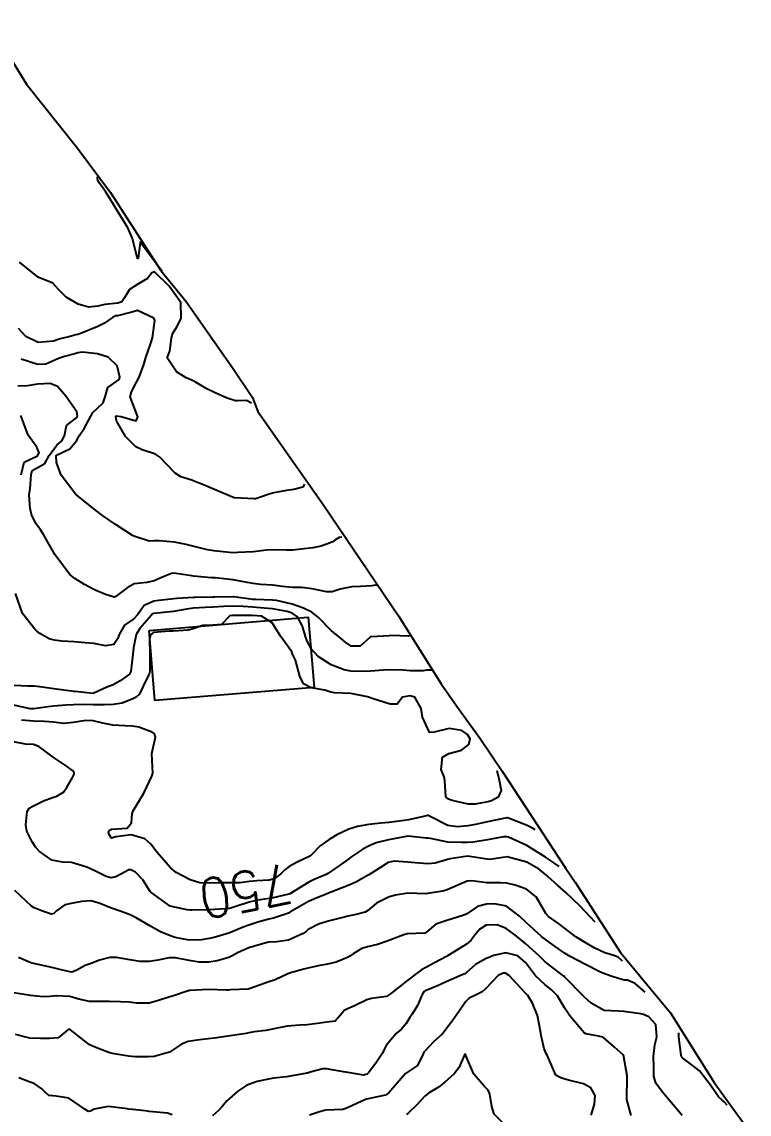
# Model space of a CAD drawing. Header units: metres. Extents: x 298520 to 308411, y 7433745 to 7450750.
# Drawn here: x 304654.3 to 304727.8, y 7439742.6 to 7439853 of the extents above; entities that cross this region are included whole.
import ezdxf
from ezdxf.enums import TextEntityAlignment as Align

# ---------------------------------------------------------------- set-up
doc = ezdxf.new("R2010")
doc.units = ezdxf.units.M
doc.header["$LTSCALE"] = 10
for name, color, linetype in [('Area', 45, 'Continuous'), ('Cotas', 45, 'Continuous'), ('Curvas de Nivel 1m', 11, 'Continuous'), ('Curvas de Nivel 5m', 15, 'Continuous'), ('Edificações', 30, 'Continuous')]:
    doc.layers.add(name, color=color, linetype=linetype)
doc.styles.add('Style-STANDARD', font='STANDARD.shx')

msp = doc.modelspace()

# ---------------------------------------------------------------- linework, layer by layer
at = {"layer": 'Area'}
msp.add_polyline3d([(304650.86, 7439853.02, 762.47), (304654.79, 7439846.74, 763.35), (304659.93, 7439840.26, 764.23), (304663.26, 7439835.78, 764.82), (304668.36, 7439827.91, 765.16), (304670.9, 7439824.76, 756.87), (304675.71, 7439817.94, 758.02), (304677.63, 7439815.05, 757.85), (304678.17, 7439813.66, 757.74), (304684.75, 7439804.26, 756.33), (304692.37, 7439792.99, 754.42), (304696.67, 7439786.13, 759.5), (304698.23, 7439783.9, 752.06), (304700.64, 7439780.59, 752.28), (304702.84, 7439777.32, 771.16), (304709.29, 7439767.46, 764.09), (304710.23, 7439766.08, 768.34), (304714.82, 7439758.97, 761.44), (304719.87, 7439752.87, 767.02), (304724.26, 7439745.84, 747.85), (304727.81, 7439740.96, 746.14)], dxfattribs=at)
at = {"layer": 'Curvas de Nivel 1m', "flags": 128}
for points, elevation in [([(304668.49, 7439827.8), (304666.41, 7439830.6), (304666.25, 7439830.77), (304666.06, 7439829.1), (304666.01, 7439829.11), (304665.96, 7439829.21), (304665.49, 7439831.12), (304665.01, 7439832.21), (304662.76, 7439835.89), (304662.15, 7439836.72), (304661.99, 7439836.99), (304661.95, 7439837.15), (304661.95, 7439837.35)], 759), ([(304677.53, 7439814.49), (304677, 7439814.75), (304676.14, 7439814.73), (304675.89, 7439814.74), (304675.06, 7439815), (304673.9, 7439815.49), (304672.94, 7439815.98), (304671.91, 7439816.58), (304671.61, 7439816.73), (304670.9, 7439817.05), (304669.92, 7439817.66), (304668.98, 7439819.07), (304669.26, 7439819.76), (304669.44, 7439821.07), (304669.53, 7439821.51), (304669.97, 7439822.2), (304670.41, 7439823.05), (304670.39, 7439824.67), (304669.21, 7439826.3), (304667.7, 7439827.77), (304667.46, 7439827.67), (304666.99, 7439827.1), (304666.03, 7439826.52), (304665.18, 7439825.96), (304664.69, 7439825.12), (304664.42, 7439824.72), (304664, 7439824.59), (304662.7, 7439824.45), (304662, 7439824.29), (304661.03, 7439824.19), (304660, 7439824.49), (304658.77, 7439825.19), (304658.02, 7439825.99), (304657.43, 7439826.61), (304656.03, 7439827.19), (304655.95, 7439827.23), (304654.06, 7439828.75)], 758), ([(304682.86, 7439806.29), (304682.69, 7439806), (304681.78, 7439805.76), (304681.05, 7439805.66), (304679.78, 7439805.42), (304679.4, 7439805.32), (304678.31, 7439804.95), (304677.91, 7439804.82), (304677.77, 7439804.81), (304675.84, 7439804.92), (304675.77, 7439804.93), (304675.59, 7439804.99), (304673.78, 7439805.75), (304672.51, 7439806.3), (304671.79, 7439806.59), (304671.47, 7439806.71), (304670.38, 7439807.05), (304669.8, 7439807.41), (304668.22, 7439809.08), (304667.83, 7439809.35), (304666.48, 7439809.76), (304665.83, 7439810.09), (304664.78, 7439811.12), (304663.86, 7439812.7), (304663.8, 7439813.13), (304663.82, 7439813.18), (304663.86, 7439813.22), (304664.31, 7439813.13), (304665.86, 7439812.7), (304666.04, 7439813.11), (304665.87, 7439813.56), (304665.26, 7439815.12), (304665.39, 7439815.62), (304665.91, 7439816.61), (304666.15, 7439817.11), (304666.64, 7439818.39), (304666.85, 7439819.1), (304667.32, 7439820.46), (304667.5, 7439821.09), (304667.73, 7439822.83), (304667.64, 7439823.09), (304665.99, 7439823.87), (304665.42, 7439823.69), (304663.99, 7439823.33), (304663.82, 7439823.3), (304663.48, 7439823.14), (304662.58, 7439822.55), (304661.97, 7439822.24), (304660.35, 7439821.55), (304659.97, 7439821.44), (304659.75, 7439821.4), (304659.05, 7439821.19), (304658.17, 7439820.99), (304657.96, 7439820.92), (304657.5, 7439820.74), (304655.96, 7439820.62), (304654.71, 7439821.24), (304653.97, 7439822.04)], 757), ([(304686.65, 7439800.95), (304686.36, 7439800.9), (304685.95, 7439800.63), (304685.72, 7439800.47), (304684.57, 7439800.03), (304683.71, 7439799.87), (304682.54, 7439799.73), (304681.71, 7439799.65), (304681.01, 7439799.63), (304679.71, 7439799.66), (304679.02, 7439799.64), (304677.71, 7439799.48), (304676.12, 7439799.4), (304675.71, 7439799.38), (304675.3, 7439799.4), (304673.71, 7439799.57), (304673.07, 7439799.66), (304671.71, 7439800), (304670.9, 7439800.22), (304669.72, 7439800.44), (304668.2, 7439800.59), (304667.72, 7439800.57), (304667.19, 7439800.56), (304665.72, 7439801), (304665.5, 7439801.11), (304663.73, 7439802.26), (304662.47, 7439803.14), (304661.75, 7439803.67), (304659.85, 7439805.18), (304659.81, 7439805.22), (304659.77, 7439805.26), (304658.28, 7439807.2), (304657.81, 7439808.5), (304657.79, 7439809.2), (304657.82, 7439809.24), (304659.15, 7439809.87), (304659.84, 7439810.68), (304660.11, 7439811.18), (304660.6, 7439811.92), (304661.29, 7439813.16), (304661.48, 7439813.55), (304661.87, 7439813.92), (304662.51, 7439814.52), (304662.73, 7439815.14), (304662.98, 7439816.06), (304663.91, 7439816.7), (304664.15, 7439816.89), (304664.21, 7439817.13), (304663.93, 7439818.27), (304663.03, 7439819.14), (304661.95, 7439819.46), (304660.42, 7439819.65), (304659.95, 7439819.56), (304659.65, 7439819.48), (304658.6, 7439819.19), (304658.1, 7439819.04), (304657.94, 7439818.98), (304656.72, 7439818.43), (304655.93, 7439818.39), (304654.24, 7439818.95)], 756), ([(304654.23, 7439807.25), (304654.54, 7439808.52), (304655.82, 7439809.14), (304655.88, 7439809.17), (304655.93, 7439809.23), (304656.06, 7439809.46), (304655.83, 7439810.06), (304654.95, 7439811.24), (304654.39, 7439812.71), (304654.22, 7439813.25)], 754), ([(304693.5, 7439790.92), (304693.43, 7439790.95), (304691.6, 7439791), (304691.42, 7439790.99), (304689.6, 7439790.89), (304689.54, 7439790.88), (304689.46, 7439790.82), (304688.49, 7439789.93), (304687.59, 7439789.94), (304687.05, 7439790.3), (304686.42, 7439790.86), (304685.94, 7439791.2), (304685.61, 7439791.47), (304684.26, 7439792.88), (304683.63, 7439793.36), (304682.78, 7439793.76), (304681.64, 7439794.19), (304680.04, 7439794.55), (304679.65, 7439794.58), (304677.97, 7439794.64), (304677.65, 7439794.66), (304675.72, 7439794.92), (304675.65, 7439794.92), (304673.76, 7439794.9), (304673.65, 7439794.9), (304671.83, 7439794.86), (304671.65, 7439794.86), (304669.96, 7439794.74), (304669.65, 7439794.71), (304668.16, 7439794.56), (304667.64, 7439794.49), (304666.68, 7439794.05), (304665.99, 7439793.1), (304665.62, 7439792.7), (304664.68, 7439792.05), (304664.14, 7439791.12), (304664.01, 7439790.71), (304663.59, 7439790.09), (304662.76, 7439789.97), (304661.59, 7439790.19), (304660.72, 7439790.28), (304659.59, 7439790.37), (304658.35, 7439790.44), (304657.6, 7439790.53), (304657.08, 7439790.69), (304656.13, 7439791.22), (304655.83, 7439791.45), (304655.61, 7439791.66), (304654.38, 7439793.24), (304653.65, 7439795.25)], 754), ([(304695.72, 7439787.51), (304695.19, 7439787.5), (304694.87, 7439787.45), (304693.56, 7439787.44), (304692.84, 7439787.51), (304691.56, 7439787.56), (304690.86, 7439787.51), (304689.56, 7439787.42), (304689, 7439787.39), (304687.56, 7439787.41), (304686.87, 7439787.54), (304685.57, 7439788.04), (304684.26, 7439788.88), (304683.59, 7439789.62), (304683.15, 7439790.44), (304682.99, 7439790.9), (304682.66, 7439791.95), (304682.15, 7439792.91), (304681.63, 7439793.28), (304681.13, 7439793.43), (304679.63, 7439793.7), (304678.8, 7439793.78), (304677.64, 7439793.87), (304676.67, 7439793.95), (304675.64, 7439793.98), (304674.69, 7439793.95), (304673.64, 7439793.89), (304672.82, 7439793.84), (304671.63, 7439793.77), (304670.99, 7439793.69), (304669.63, 7439793.45), (304669.29, 7439793.41), (304667.63, 7439793.25), (304667.51, 7439793.2), (304667.4, 7439793.08), (304666.23, 7439791.72), (304665.86, 7439791.11), (304665.59, 7439789.77), (304665.53, 7439789.16), (304665.53, 7439789.11), (304665.31, 7439787.36), (304665.17, 7439787.11), (304664.25, 7439786.42), (304663.54, 7439786.04), (304662.88, 7439785.8), (304661.53, 7439785.15), (304659.71, 7439785.35), (304659.53, 7439785.37), (304659.32, 7439785.4), (304657.54, 7439785.63), (304656.13, 7439785.81), (304655.54, 7439785.89), (304654.87, 7439785.9), (304653.54, 7439785.96)], 753), ([(304702.3, 7439777.38), (304702.56, 7439776.41), (304702.74, 7439775.34), (304702.43, 7439774.66), (304701.76, 7439774.32), (304701.41, 7439774.21), (304700.12, 7439773.98), (304699.4, 7439773.96), (304697.79, 7439774.33), (304697.41, 7439774.46), (304697.15, 7439774.72), (304697.06, 7439776.36), (304697, 7439776.73), (304696.69, 7439777.48), (304696.81, 7439778.73), (304697.47, 7439779.08), (304698.75, 7439779.43), (304699.48, 7439780), (304699.62, 7439780.56), (304699.34, 7439781), (304698.79, 7439781.41), (304697.49, 7439781.61), (304695.99, 7439781.25), (304695.49, 7439781.22), (304694.79, 7439782.76), (304694.66, 7439783.62), (304694.01, 7439784.77), (304693.53, 7439784.9), (304692.78, 7439784.78), (304692.25, 7439784.07), (304691.52, 7439784.09), (304689.72, 7439784.63), (304689.53, 7439784.72), (304689.24, 7439784.82), (304687.54, 7439785.14), (304685.9, 7439785.23), (304685.54, 7439785.3), (304684.92, 7439785.5), (304683.54, 7439785.71), (304682.77, 7439786.12), (304682.39, 7439786.91), (304681.96, 7439788.53), (304681.76, 7439788.92), (304681.71, 7439789.04), (304681.59, 7439789.35), (304680.46, 7439790.93), (304679.62, 7439792.28), (304678.53, 7439792.95), (304677.62, 7439793.04), (304677.54, 7439793.05), (304675.62, 7439793.04), (304675.58, 7439793.04), (304675.34, 7439792.99), (304674.47, 7439792.14), (304673.61, 7439792.07), (304672.6, 7439792.01), (304671.61, 7439791.68), (304671.1, 7439791.55), (304669.61, 7439791.46), (304669.21, 7439791.46), (304667.61, 7439791.33), (304667.31, 7439791.08), (304667.22, 7439790.71), (304667.24, 7439789.09), (304667.25, 7439787.39), (304667.17, 7439787.09), (304666.73, 7439786.27), (304666.18, 7439785.1), (304665.87, 7439784.77), (304665.53, 7439784.6), (304664.45, 7439784.19), (304663.52, 7439784.03), (304662.66, 7439784), (304661.52, 7439784.02), (304660.64, 7439784.04), (304659.52, 7439784), (304658.74, 7439783.96), (304657.51, 7439783.86), (304656.93, 7439783.79), (304655.51, 7439783.59), (304655.14, 7439783.6), (304653.51, 7439783.96)], 752), ([(304706.2, 7439771.37), (304705.91, 7439771.55), (304705.37, 7439771.82), (304703.48, 7439772.55), (304703.38, 7439772.58), (304703.31, 7439772.58), (304701.38, 7439772.17), (304700.14, 7439771.92), (304699.37, 7439771.79), (304698.33, 7439771.67), (304697.37, 7439771.83), (304695.5, 7439772.75), (304695.38, 7439772.81), (304695.32, 7439772.82), (304695.08, 7439772.75), (304693.38, 7439772.4), (304692.93, 7439772.33), (304691.38, 7439772.11), (304690.6, 7439772.04), (304689.37, 7439771.93), (304688.24, 7439771.7), (304687.37, 7439771.43), (304686.15, 7439770.86), (304685.36, 7439770.41), (304684.46, 7439769.77), (304683.6, 7439768.89), (304683.47, 7439768.76), (304683.34, 7439768.69), (304682.14, 7439768.1), (304681.32, 7439767.67), (304680.89, 7439767.35), (304680.49, 7439766.93), (304679.82, 7439766.42), (304679.31, 7439766.28), (304678.04, 7439766.22), (304677.3, 7439766.14), (304676.36, 7439766.03), (304675.3, 7439766.03), (304674.28, 7439766.02), (304673.3, 7439765.97), (304672.3, 7439766.02), (304671.31, 7439766.32), (304669.9, 7439767.05), (304669.32, 7439767.52), (304667.99, 7439769.07), (304667.35, 7439769.93), (304666.73, 7439770.46), (304665.36, 7439770.88), (304663.8, 7439770.68), (304663.36, 7439770.52), (304663.12, 7439770.89), (304663.07, 7439771.13), (304663.16, 7439771.34), (304663.37, 7439771.43), (304664.95, 7439771.53), (304665.38, 7439772.08), (304665.46, 7439773.04), (304665.48, 7439773.11), (304665.57, 7439773.28), (304666.65, 7439775.09), (304667.43, 7439776.81), (304667.51, 7439777), (304667.53, 7439777.08), (304667.46, 7439779.08), (304667.81, 7439780.74), (304667.72, 7439781.08), (304667.48, 7439781.25), (304666.13, 7439781.74), (304665.49, 7439781.85), (304664.73, 7439781.88), (304663.49, 7439781.95), (304662.48, 7439782.15), (304661.5, 7439782.4), (304660.76, 7439782.43), (304659.49, 7439782.21), (304658.55, 7439782.13), (304657.49, 7439782.25), (304656.61, 7439782.33), (304655.49, 7439782.35), (304654.28, 7439782.46)], 751), ([(304712.25, 7439762.06), (304710.74, 7439763.65), (304709.3, 7439765.06), (304708.47, 7439765.76), (304707.5, 7439766.61), (304707.32, 7439766.78), (304706.53, 7439767.42), (304705.34, 7439768.12), (304703.34, 7439768.65), (304701.62, 7439768.39), (304701.34, 7439768.4), (304699.34, 7439768.7), (304697.6, 7439768.46), (304697.34, 7439768.39), (304696.07, 7439768.01), (304695.33, 7439767.95), (304694.06, 7439768.03), (304693.33, 7439768.1), (304691.93, 7439768.2), (304691.33, 7439768.06), (304690.55, 7439767.58), (304689.36, 7439766.82), (304689.33, 7439766.8), (304689.31, 7439766.79), (304688.06, 7439766.08), (304687.3, 7439765.75), (304685.48, 7439765.05), (304685.29, 7439764.97), (304685.22, 7439764.94), (304685.05, 7439764.87), (304683.8, 7439764.37), (304683.29, 7439764.14), (304681.39, 7439763.04), (304681.27, 7439762.96), (304681.24, 7439762.95), (304681.15, 7439762.92), (304679.75, 7439762.45), (304679.26, 7439762.34), (304678.15, 7439762.06), (304677.25, 7439761.75), (304676.69, 7439761.53), (304675.4, 7439760.99), (304675.24, 7439760.93), (304673.75, 7439760.5), (304673.24, 7439760.38), (304672.47, 7439760.26), (304671.23, 7439760.21), (304669.79, 7439760.5), (304669.24, 7439760.69), (304668.32, 7439761.07), (304667.25, 7439761.66), (304665.87, 7439762.5), (304665.27, 7439762.8), (304664.34, 7439763.12), (304663.28, 7439763.5), (304662.12, 7439763.98), (304661.28, 7439764.19), (304660.32, 7439764.14), (304659.28, 7439763.94), (304658.66, 7439763.81), (304657.82, 7439763.19), (304657.55, 7439762.92), (304657.27, 7439762.85), (304656.21, 7439763.22), (304655.55, 7439763.5), (304655.28, 7439763.67), (304653.61, 7439765.25)], 749), ([(304715, 7439758.12), (304714.57, 7439758.5), (304714.13, 7439758.69), (304713.23, 7439758.94), (304712.15, 7439759.46), (304711.24, 7439759.98), (304710.3, 7439760.57), (304709.25, 7439761.37), (304708.56, 7439761.9), (304707.54, 7439762.61), (304707.27, 7439762.93), (304706.29, 7439764.62), (304705.3, 7439765.38), (304704.15, 7439765.8), (304703.31, 7439765.99), (304702.67, 7439766.02), (304701.31, 7439766.03), (304699.8, 7439766.21), (304699.31, 7439766.18), (304698.36, 7439765.77), (304697.3, 7439765.3), (304696.86, 7439765.17), (304695.29, 7439764.93), (304695.13, 7439764.92), (304693.3, 7439764.98), (304692.08, 7439764.79), (304691.48, 7439764.6), (304691.29, 7439764.53), (304690.15, 7439763.95), (304689.27, 7439763.23), (304689.01, 7439763.07), (304688.08, 7439762.83), (304687.41, 7439762.69), (304687.26, 7439762.66), (304687, 7439762.59), (304685.26, 7439762.16), (304684.28, 7439761.86), (304683.25, 7439761.31), (304683.03, 7439761.11), (304682.75, 7439760.9), (304681.24, 7439760.23), (304680.09, 7439760.07), (304679.23, 7439760.01), (304678.38, 7439759.8), (304677.23, 7439759.44), (304676.16, 7439758.98), (304675.57, 7439758.64), (304675.22, 7439758.49), (304674.06, 7439758.15), (304673.21, 7439758.02), (304672.22, 7439758.01), (304671.21, 7439758.16), (304669.83, 7439758.44), (304669.21, 7439758.45), (304668.06, 7439758.22), (304667.21, 7439758.07), (304666.23, 7439758.08), (304665.21, 7439758.24), (304663.87, 7439758.46), (304663.21, 7439758.47), (304662.16, 7439758.19), (304661.2, 7439757.83), (304660.71, 7439757.65), (304659.78, 7439757.17), (304659.37, 7439757), (304659.19, 7439757.01), (304658.42, 7439757.19), (304657.2, 7439757.49), (304656.86, 7439757.55), (304655.2, 7439757.93), (304653.98, 7439758.47)], 748), ([(304717.31, 7439754.96), (304716.29, 7439755.85), (304715.51, 7439756.18), (304715.19, 7439756.2), (304714.08, 7439756.52), (304713.2, 7439756.82), (304712.72, 7439757.02), (304711.21, 7439757.79), (304709.73, 7439758.57), (304709.23, 7439758.88), (304708.21, 7439759.57), (304707.24, 7439760.29), (304706.84, 7439760.61), (304705.26, 7439762), (304704.61, 7439762.64), (304703.28, 7439763.65), (304702.06, 7439763.89), (304701.28, 7439763.86), (304700.35, 7439763.62), (304699.27, 7439762.88), (304699.16, 7439762.81), (304698.88, 7439762.71), (304697.26, 7439762.21), (304696.15, 7439761.85), (304695.25, 7439761.07), (304695.05, 7439760.94), (304693.24, 7439760.87), (304692.91, 7439760.78), (304691.24, 7439760.11), (304690.26, 7439759.78), (304689.23, 7439759.55), (304688.68, 7439759.38), (304687.8, 7439758.83), (304687.46, 7439758.6), (304687.22, 7439758.47), (304686.07, 7439758.01), (304685.21, 7439757.8), (304684.42, 7439757.66), (304683.2, 7439757.4), (304682.79, 7439757.3), (304681.47, 7439756.92), (304681.19, 7439756.81), (304679.9, 7439756.22), (304679.18, 7439755.98), (304678.43, 7439755.7), (304677.18, 7439755.27), (304675.38, 7439755.2), (304675.17, 7439755.19), (304674.98, 7439755.18), (304673.18, 7439755.25), (304671.26, 7439755.13), (304671.17, 7439755.12), (304671.11, 7439755.11), (304670.93, 7439755.04), (304669.63, 7439754.6), (304669.17, 7439754.47), (304668.11, 7439754.12), (304667.16, 7439753.86), (304665.92, 7439753.86), (304665.16, 7439753.96), (304664.29, 7439753.99), (304663.16, 7439754.04), (304662.05, 7439754.04), (304661.16, 7439754.04), (304660.05, 7439754.28), (304659.17, 7439754.52), (304657.77, 7439754.6), (304657.17, 7439754.53), (304656.45, 7439754.5), (304655.17, 7439754.64), (304653.5, 7439754.92)], 747), ([(304721.03, 7439742.51), (304719.4, 7439744.46), (304719.06, 7439744.88), (304718.38, 7439745.78), (304718.19, 7439746.47), (304718.18, 7439747.38), (304718.13, 7439748.47), (304718.28, 7439749.64), (304718.47, 7439750.47), (304718.37, 7439751.7), (304717.66, 7439752.48), (304717.15, 7439752.72), (304716.87, 7439752.77), (304715.15, 7439753.03), (304714.62, 7439753.05), (304713.15, 7439753.12), (304711.86, 7439753.85), (304711.17, 7439754.46), (304711.08, 7439754.56), (304709.19, 7439756.5), (304709.15, 7439756.54), (304709.09, 7439756.58), (304707.21, 7439758.03), (304706.61, 7439758.62), (304705.24, 7439759.87), (304704.3, 7439760.64), (304703.25, 7439761.42), (304702.36, 7439761.77), (304701.25, 7439761.74), (304700.59, 7439761.35), (304700.06, 7439760.69), (304699.71, 7439760.22), (304699.23, 7439759.83), (304697.48, 7439758.73), (304697.32, 7439758.63), (304697.22, 7439758.57), (304696.02, 7439757.93), (304695.2, 7439757.51), (304694.71, 7439757.24), (304694.07, 7439756.76), (304693.57, 7439756.39), (304693.19, 7439756.1), (304691.57, 7439754.79), (304691.17, 7439754.55), (304689.65, 7439754.33), (304689.17, 7439754.21), (304687.92, 7439753.59), (304687.16, 7439753.25), (304686.88, 7439753.12), (304686.67, 7439752.85), (304685.96, 7439752.04), (304685.14, 7439751.93), (304684.2, 7439751.82), (304683.13, 7439751.66), (304682.4, 7439751.64), (304681.13, 7439751.55), (304680.6, 7439751.45), (304679.13, 7439751.14), (304678.96, 7439751.11), (304677.79, 7439750.95), (304677.23, 7439750.85), (304677.12, 7439750.83), (304676.97, 7439750.81), (304675.12, 7439750.53), (304673.79, 7439750.33), (304673.12, 7439750.25), (304672.25, 7439750.16), (304671.11, 7439749.98), (304670.43, 7439749.72), (304669.42, 7439749.06), (304669.24, 7439748.92), (304669.1, 7439748.86), (304667.68, 7439748.48), (304667.09, 7439748.43), (304665.75, 7439748.44), (304665.09, 7439748.49), (304663.43, 7439748.79), (304663.1, 7439748.88), (304662.39, 7439749.14), (304661.45, 7439749.5), (304661.11, 7439749.68), (304659.23, 7439751.18), (304659.12, 7439751.24), (304659.07, 7439751.24), (304658.97, 7439751.18), (304657.96, 7439750.35), (304657.11, 7439750.29), (304656.2, 7439750.3), (304655.11, 7439750.33), (304653.68, 7439750.68)], 746), ([(304711.86, 7439742.55), (304712.17, 7439743.67), (304712.24, 7439744.54), (304711.8, 7439745.29), (304711.06, 7439745.7), (304709.56, 7439746.08), (304709.07, 7439746.21), (304708.78, 7439746.3), (304708.26, 7439746.59), (304707.63, 7439748.07), (304707.41, 7439748.61), (304707.29, 7439748.79), (304707.11, 7439749.25), (304706.78, 7439750.61), (304706.72, 7439751.02), (304706.43, 7439752.62), (304705.93, 7439753.86), (304705.43, 7439754.63), (304705.18, 7439754.92), (304703.56, 7439756.65), (304703.2, 7439756.9), (304702.95, 7439756.9), (304702.46, 7439756.66), (304701.18, 7439755.31), (304700.84, 7439755.02), (304700.22, 7439754.69), (304699.51, 7439754.36), (304699.17, 7439754.02), (304698.27, 7439752.71), (304697.81, 7439752.05), (304697.13, 7439751.15), (304696.94, 7439750.92), (304696.77, 7439750.73), (304695.92, 7439749.94), (304695.11, 7439749.08), (304694.95, 7439748.91), (304694.85, 7439748.75), (304694.29, 7439747.55), (304693.07, 7439746.77), (304691.41, 7439744.79), (304691.05, 7439744.56), (304689.6, 7439744.26), (304689.05, 7439744.11), (304687.71, 7439743.51), (304687.04, 7439743.2), (304686.76, 7439743.13), (304685.03, 7439743.05), (304684.88, 7439743.03), (304684.38, 7439742.88), (304683.39, 7439742.53)], 744), ([(304725.6, 7439743.54), (304725.31, 7439743.85), (304725.05, 7439744.08), (304724.71, 7439744.4), (304723.9, 7439745.58), (304722.78, 7439747.02), (304721.6, 7439747.93), (304721.1, 7439748.29), (304720.98, 7439748.44), (304720.94, 7439748.61), (304720.71, 7439750.44), (304720.7, 7439750.86)], 747), ([(304703.02, 7439741.68), (304702.05, 7439742.66), (304701.8, 7439743.43), (304701.62, 7439744.67), (304701.45, 7439745.07), (304701.06, 7439745.45), (304700, 7439746.69), (304699.16, 7439748.64), (304699.13, 7439748.7), (304699.1, 7439748.72), (304699.07, 7439748.7), (304698.47, 7439747.32), (304698.01, 7439746.72), (304697.06, 7439745.87), (304696.42, 7439745.38), (304695.41, 7439744.75), (304695.19, 7439744.61), (304695.05, 7439744.47), (304694.22, 7439743.58), (304693.39, 7439742.77), (304693.19, 7439742.61)], 743)]:
    msp.add_lwpolyline(points, dxfattribs=dict(at, elevation=elevation))
at = {"layer": 'Curvas de Nivel 5m', "flags": 128}
for points, elevation in [([(304690.17, 7439796.05), (304690.03, 7439796.09), (304689.67, 7439796.03), (304688.54, 7439795.96), (304687.66, 7439795.94), (304686.49, 7439795.69), (304685.66, 7439795.44), (304685.09, 7439795.44), (304683.66, 7439795.73), (304682.61, 7439795.86), (304681.66, 7439795.88), (304680.62, 7439795.98), (304679.66, 7439796.09), (304678.43, 7439796.18), (304677.67, 7439796.26), (304677.08, 7439796.38), (304675.67, 7439796.65), (304673.85, 7439796.83), (304673.67, 7439796.83), (304673.49, 7439796.83), (304671.67, 7439797), (304671.65, 7439797.01), (304671.48, 7439797.03), (304669.68, 7439797.32), (304669.44, 7439797.29), (304668.94, 7439797.07), (304668.05, 7439796.69), (304667.67, 7439796.55), (304666.94, 7439796.37), (304665.66, 7439796.23), (304664.94, 7439795.84), (304664.02, 7439795.13), (304663.81, 7439794.97), (304663.65, 7439794.9), (304662.76, 7439795.14), (304661.66, 7439795.62), (304660.65, 7439796.16), (304659.67, 7439796.76), (304659.17, 7439797.19), (304657.7, 7439799.09), (304657.64, 7439799.2), (304656.94, 7439800.44), (304656.48, 7439801.22), (304656.19, 7439801.68), (304655.73, 7439802.33), (304655.27, 7439803.23), (304655.16, 7439803.83), (304655.04, 7439805.24), (304655.14, 7439805.88), (304655.24, 7439807.24), (304655.35, 7439807.69), (304655.8, 7439807.93), (304656.63, 7439808.4), (304657.08, 7439809.21), (304657.83, 7439810.23), (304658.35, 7439810.68), (304658.6, 7439811.19), (304658.83, 7439812.22), (304659.86, 7439813.03), (304659.94, 7439813.18), (304659.87, 7439813.6), (304658.75, 7439815.19), (304657.9, 7439816.17), (304657.17, 7439816.48), (304655.9, 7439816.4), (304654.89, 7439816.25), (304653.9, 7439816.2)], 755), ([(304708.61, 7439767.66), (304707.62, 7439768.33), (304707.34, 7439768.53), (304707.23, 7439768.61), (304705.35, 7439769.79), (304703.5, 7439770.65), (304703.36, 7439770.68), (304703, 7439770.66), (304701.36, 7439770.38), (304699.91, 7439770.14), (304699.36, 7439770.11), (304698.75, 7439770.1), (304697.36, 7439770.14), (304695.6, 7439770.51), (304695.36, 7439770.54), (304695.16, 7439770.55), (304693.36, 7439770.75), (304693.33, 7439770.74), (304691.36, 7439770.38), (304690.12, 7439770.05), (304689.35, 7439769.74), (304688.76, 7439769.42), (304687.87, 7439768.83), (304687.57, 7439768.61), (304687.34, 7439768.44), (304686.4, 7439767.78), (304685.32, 7439767.02), (304685.22, 7439766.96), (304685.06, 7439766.87), (304683.84, 7439766.35), (304683.3, 7439766.09), (304681.38, 7439764.92), (304681.29, 7439764.88), (304679.7, 7439764.52), (304679.29, 7439764.45), (304677.99, 7439764.24), (304677.28, 7439764.07), (304675.92, 7439763.62), (304675.28, 7439763.44), (304674.88, 7439763.39), (304673.28, 7439763.3), (304671.48, 7439763.25), (304671.28, 7439763.26), (304671.03, 7439763.29), (304669.28, 7439763.66), (304667.35, 7439765.08), (304667.29, 7439765.16), (304666.55, 7439766.33), (304665.8, 7439767.1), (304665.32, 7439767.35), (304665.11, 7439767.32), (304664.74, 7439767.12), (304663.8, 7439766.63), (304663.31, 7439766.53), (304662.82, 7439766.65), (304661.81, 7439767.15), (304661.32, 7439767.4), (304660.89, 7439767.59), (304659.33, 7439768.07), (304658.4, 7439768.12), (304657.33, 7439768.32), (304656.05, 7439769.22), (304655.73, 7439769.6), (304655.35, 7439770.17), (304654.82, 7439771.24), (304654.72, 7439771.89), (304654.83, 7439773.24), (304655.06, 7439773.57), (304655.4, 7439773.77), (304656.5, 7439774.3), (304657.41, 7439774.65), (304657.83, 7439774.78), (304658.5, 7439775.19), (304658.88, 7439775.72), (304659.43, 7439776.65), (304659.6, 7439777.01), (304659.59, 7439777.18), (304659.44, 7439777.38), (304658.8, 7439777.83), (304657.46, 7439778.72), (304656.79, 7439779.21), (304656.03, 7439779.78), (304655.47, 7439780), (304654.67, 7439780.04), (304653.47, 7439780.28)], 750), ([(304715.89, 7439742.5), (304715.45, 7439744.11), (304715.44, 7439744.51), (304715.49, 7439746.09), (304715.47, 7439746.51), (304715.16, 7439748.45), (304715.15, 7439748.51), (304715.1, 7439748.61), (304714.22, 7439749.41), (304713.12, 7439750.36), (304713.02, 7439750.43), (304712.58, 7439750.54), (304711.32, 7439750.75), (304711.13, 7439750.85), (304709.68, 7439752.57), (304709.16, 7439753.39), (304708.43, 7439754.59), (304707.81, 7439755.23), (304707.18, 7439755.71), (304706.22, 7439756.62), (304705.21, 7439757.96), (304704.44, 7439758.64), (304703.23, 7439758.93), (304701.99, 7439758.67), (304701.45, 7439758.45), (304701.22, 7439758.36), (304700.14, 7439757.76), (304699.2, 7439756.94), (304699.07, 7439756.83), (304698.8, 7439756.71), (304697.19, 7439756), (304696.3, 7439755.62), (304695.18, 7439755.14), (304694.93, 7439755), (304694.75, 7439754.75), (304694.31, 7439753.61), (304693.77, 7439752.76), (304693.51, 7439752.4), (304693.14, 7439751.8), (304692.67, 7439751.24), (304692.15, 7439750.78), (304691.11, 7439749.58), (304690.86, 7439749.04), (304690.75, 7439748.8), (304690.08, 7439747.81), (304689.33, 7439746.82), (304689.19, 7439746.7), (304689.07, 7439746.64), (304688.84, 7439746.59), (304687.29, 7439746.85), (304687.07, 7439746.89), (304687.02, 7439746.9), (304685.08, 7439747.23), (304684.73, 7439747.22), (304683.46, 7439746.89), (304683.16, 7439746.8), (304683.07, 7439746.78), (304682.94, 7439746.76), (304681.07, 7439746.43), (304679.73, 7439746.27), (304679.07, 7439746.16), (304678.09, 7439745.93), (304677.06, 7439745.57), (304676.13, 7439744.97), (304675.04, 7439743.98), (304674.58, 7439743.45), (304674.18, 7439743), (304673.56, 7439742.47)], 745), ([(304669.49, 7439742.59), (304669.03, 7439742.73), (304667.18, 7439742.93), (304667.03, 7439742.94), (304665.52, 7439743.1), (304665.08, 7439743.16), (304665.03, 7439743.16), (304664.97, 7439743.18), (304663.04, 7439743.41), (304661.62, 7439743.15), (304661.23, 7439742.95), (304661.03, 7439742.91), (304660.67, 7439743.16), (304659.04, 7439744.26), (304657.78, 7439744.46), (304657.05, 7439744.54), (304656.69, 7439744.85), (304656.34, 7439745.21), (304655.56, 7439745.73), (304655.06, 7439745.91), (304654.01, 7439746.3)], 745)]:
    msp.add_lwpolyline(points, dxfattribs=dict(at, elevation=elevation))
at = {"layer": 'Edificações'}
msp.add_lwpolyline([(304667.17, 7439791.52), (304683.26, 7439792.86), (304683.85, 7439785.77), (304667.76, 7439784.43)], close=True, dxfattribs=at)

# ---------------------------------------------------------------- texts
at = {"layer": 'Cotas', "style": 'Style-STANDARD'}
msp.add_text('750', height=4, rotation=191.1236, dxfattribs=at).set_placement((304676.93, 7439765.17, 750), align=Align.MIDDLE_CENTER)

doc.saveas('drawing.dxf')
